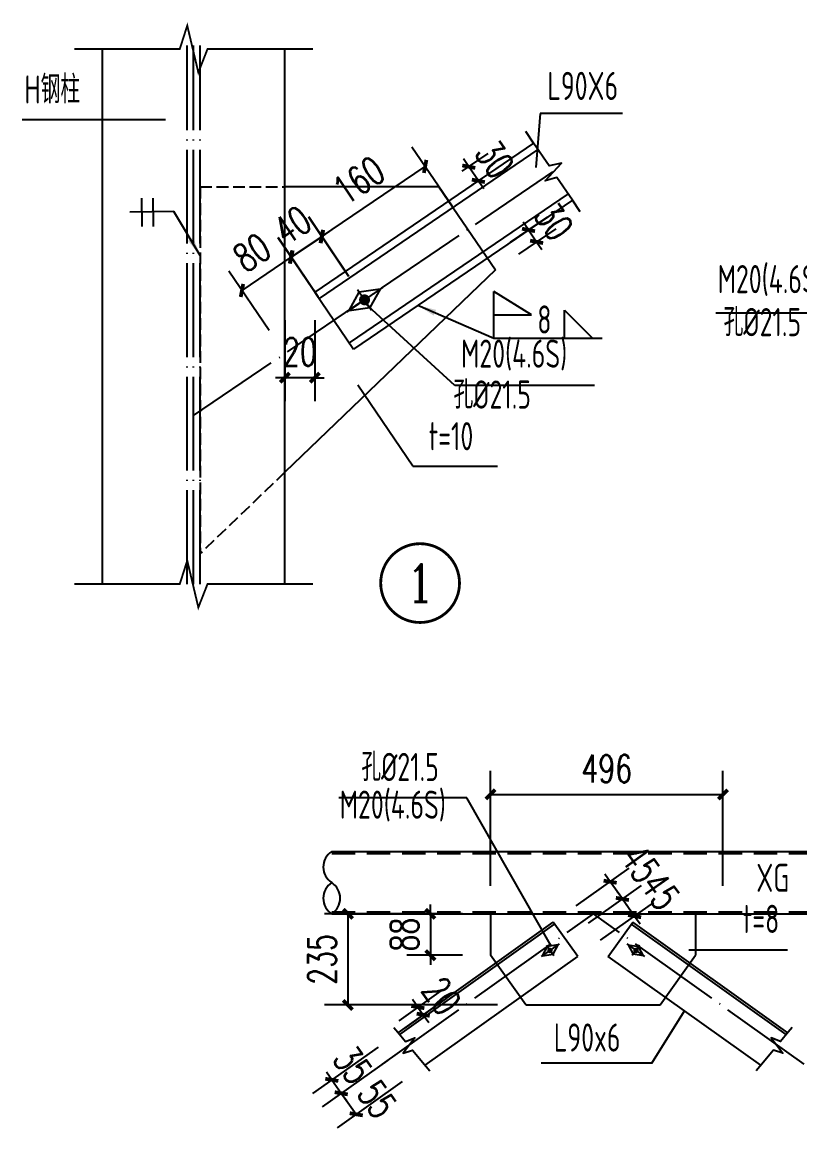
# Model space of a CAD drawing. Extents: x -33967 to 1773478, y -1022458 to -784650.
# Drawn here: x 1068838 to 1085422, y -1005543 to -981963 of the extents above; entities that cross this region are included whole.
import ezdxf
from ezdxf.enums import TextEntityAlignment as Align

# ---------------------------------------------------------------- set-up
doc = ezdxf.new("R2010")
doc.units = 0
doc.header["$LTSCALE"] = 1000
doc.header["$MEASUREMENT"] = 0
for name, pattern in [('DASH', [0.35, 0.25, -0.1]), ('DASHED', [0.75, 0.5, -0.25]), ('DOTE', [2.42, 2, -0.2, 0.02, -0.2])]:
    doc.linetypes.add(name, pattern=pattern)
for name, color, linetype in [('AXIS', 3, 'Continuous'), ('DOTE', 1, 'DOTE'), ('GZ', 50, 'Continuous'), ('PZ', 202, 'Continuous'), ('SC', 3, 'Continuous'), ('TEXT', 7, 'Continuous'), ('XG', 6, 'Continuous')]:
    doc.layers.add(name, color=color, linetype=linetype)
doc.styles.add('_TCH_DIM_T3', font='SIMPLEX', dxfattribs={"width": 0.705882, "bigfont": 'GBCBIG'})
doc.styles.add('_TCH_LABEL', font='COMPLEX', dxfattribs={"bigfont": 'GBCBIG'})
doc.styles.get("Standard").update_dxf_attribs({"font": 'gbenor.shx', "bigfont": 'gbcbig.shx'})
doc.styles.add('TSSD_Label', font='tssdeng.shx', dxfattribs={"width": 0.7, "bigfont": 'hztxt.shx'})
doc.dimstyles.new('TCH-200-10', dxfattribs={"dimtxt": 595, "dimasz": 200, "dimexe": 500, "dimexo": 600, "dimgap": 252.5, "dimtad": 1, "dimdec": 0, "dimlfac": 0.1, "dimzin": 0, "dimdsep": 46, "dimtxsty": '_TCH_DIM_T3', "dimblk": 'ARCHTICK', "dimcen": 0.09, "dimclrd": 124, "dimclre": 124, "dimclrt": 7, "dimazin": 2, "dimtfac": 1, "dimtdec": 0, "dimtix": 1, "dimtmove": 2, "dimatfit": 3, "dimfxl": 1, "dimtolj": 1, "dimtzin": 0, "dimarcsym": 0})
doc.dimstyles.new('TSSD_LEADER_STYLE_400.0', dxfattribs={"dimtxt": 1200, "dimasz": 400, "dimexe": 400, "dimexo": 1000, "dimgap": 0.09, "dimtad": 0, "dimtih": 1, "dimtoh": 1, "dimdec": 4, "dimzin": 0, "dimdsep": 46, "dimtxsty": 'Standard', "dimcen": 0.09, "dimdle": 400, "dimclrt": 7, "dimadec": 0, "dimazin": 0, "dimtfac": 1, "dimtdec": 4, "dimtofl": 0, "dimtmove": 0, "dimatfit": 3, "dimfxl": 1, "dimtolj": 1, "dimtzin": 0, "dimarcsym": 0})

# ---------------------------------------------------------------- blocks, each defined once
blk = doc.blocks.new('_WELD004')
at = {"color": 0, "linetype": 'ByBlock'}
for p, q in [((0, 1), (1, 0)), ((0, 0), (0, 1))]:
    blk.add_line(p, q, dxfattribs=at)
blk = doc.blocks.new('_WELD001')
at = {"linetype": 'ByBlock'}
h = blk.add_hatch(color=0, dxfattribs=at)
h.paths.add_polyline_path([(0.8, 0.5), (0, 1), (0, 0.5)], flags=16)
edge = h.paths.add_edge_path()
edge.add_line((0.8, 0.5), (0, 1))
edge.add_line((0, 0.5), (0.8, 0.5))
edge.add_line((0, 0), (0, 1))
at = {"color": 0, "linetype": 'ByBlock'}
for p, q in [((0, 0), (0, 1)), ((0.8, 0.5), (0, 1)), ((0, 0.5), (0.8, 0.5))]:
    blk.add_line(p, q, dxfattribs=at)
blk = doc.blocks.new('_WELD006')
at = {"color": 0, "linetype": 'ByBlock'}
for p, q in [((0, 0), (0, 0.5)), ((0.4, 0), (0.4, 0.5))]:
    blk.add_line(p, q, dxfattribs=at)
blk = doc.blocks.new('_ArchTick')
at = {"color": 0, "linetype": 'ByBlock', "const_width": 0.4}
blk.add_lwpolyline([(-0.5, -0.5), (0.5, 0.5)], dxfattribs=at)
blk = doc.blocks.new('*D275')
at = {"layer": 'AXIS', "color": 124, "lineweight": -2, "transparency": 16777216}
for p, q in [((1074442, -988321), (1074442, -990045)), ((1075078, -988321), (1075078, -990045)), ((1074442, -989545), (1074242, -989545)), ((1075078, -989545), (1074442, -989545)), ((1075078, -989545), (1075278, -989545))]:
    blk.add_line(p, q, dxfattribs=at)
at = {"layer": 'Defpoints', "color": 0, "transparency": 16777216}
for p in [(1074442, -987721), (1075078, -987721), (1074442, -989545)]:
    blk.add_point(p, dxfattribs=at)
at = {"layer": 'AXIS', "color": 124, "lineweight": -2, "transparency": 16777216, "xscale": 200, "yscale": 200, "zscale": 200}
blk.add_blockref('_ArchTick', (1074442, -989545), dxfattribs=at)
at = {"layer": 'AXIS', "color": 124, "lineweight": -2, "transparency": 16777216, "xscale": 200, "yscale": 200, "zscale": 200, "rotation": 180}
blk.add_blockref('_ArchTick', (1075078, -989545), dxfattribs=at)
at = {"layer": 'AXIS', "color": 7, "transparency": 16777216, "insert": (1074760, -988995), "char_height": 595, "attachment_point": 5, "style": '_TCH_DIM_T3'}
blk.add_mtext('\\A1;20', dxfattribs=at)
blk = doc.blocks.new('*D276')
at = {"layer": 'AXIS', "color": 124, "lineweight": -2, "transparency": 16777216}
for p, q in [((1078223, -985139), (1078775, -984764)), ((1078362, -985046), (1078249, -984880)), ((1078567, -985348), (1078362, -985046)), ((1078429, -985442), (1078981, -985067)), ((1078567, -985348), (1078680, -985513))]:
    blk.add_line(p, q, dxfattribs=at)
at = {"layer": 'Defpoints', "color": 0, "transparency": 16777216}
for p in [(1078362, -985046), (1077727, -985477), (1077933, -985779)]:
    blk.add_point(p, dxfattribs=at)
at = {"layer": 'AXIS', "color": 124, "lineweight": -2, "transparency": 16777216, "xscale": 200, "yscale": 200, "zscale": 200}
for p, rotation in [((1078362, -985046), 304.2168855199438), ((1078567, -985348), 124.2168855199438)]:
    blk.add_blockref('_ArchTick', p, dxfattribs=dict(at, rotation=rotation))
at = {"layer": 'AXIS', "color": 7, "transparency": 16777216, "insert": (1078919, -984887), "char_height": 595, "attachment_point": 5, "rotation": 304.2169, "style": '_TCH_DIM_T3'}
blk.add_mtext('\\A1;30', dxfattribs=at)
blk = doc.blocks.new('*D277')
at = {"layer": 'AXIS', "color": 124, "lineweight": -2, "transparency": 16777216}
for p, q in [((1079254, -986655), (1080050, -986113)), ((1079636, -986395), (1079524, -986229)), ((1079427, -986909), (1080223, -986368)), ((1079636, -986395), (1079809, -986649)), ((1079809, -986649), (1079922, -986814))]:
    blk.add_line(p, q, dxfattribs=at)
at = {"layer": 'Defpoints', "color": 0, "transparency": 16777216}
for p in [(1079809, -986649), (1078758, -986992), (1078931, -987246)]:
    blk.add_point(p, dxfattribs=at)
at = {"layer": 'AXIS', "color": 124, "lineweight": -2, "transparency": 16777216, "xscale": 200, "yscale": 200, "zscale": 200}
for p, rotation in [((1079636, -986395), 304.2168855198691), ((1079809, -986649), 124.2168855198691)]:
    blk.add_blockref('_ArchTick', p, dxfattribs=dict(at, rotation=rotation))
at = {"layer": 'AXIS', "color": 7, "transparency": 16777216, "insert": (1080177, -986212), "char_height": 595, "attachment_point": 5, "rotation": 304.2169, "style": '_TCH_DIM_T3'}
blk.add_mtext('\\A1;30', dxfattribs=at)
blk = doc.blocks.new('*D278')
at = {"layer": 'AXIS', "color": 124, "lineweight": -2, "transparency": 16777216}
for p, q in [((1075806, -987387), (1074954, -986116)), ((1075153, -987824), (1074301, -986554)), ((1074580, -986969), (1075233, -986532)), ((1075233, -986532), (1075399, -986420)), ((1074580, -986969), (1074414, -987081))]:
    blk.add_line(p, q, dxfattribs=at)
at = {"layer": 'Defpoints', "color": 0, "transparency": 16777216}
for p in [(1075233, -986532), (1076140, -987885), (1075487, -988323)]:
    blk.add_point(p, dxfattribs=at)
at = {"layer": 'AXIS', "color": 124, "lineweight": -2, "transparency": 16777216, "xscale": 200, "yscale": 200, "zscale": 200}
for p, rotation in [((1075233, -986532), 213.8330025502147), ((1074580, -986969), 33.83300255021474)]:
    blk.add_blockref('_ArchTick', p, dxfattribs=dict(at, rotation=rotation))
at = {"layer": 'AXIS', "color": 7, "transparency": 16777216, "insert": (1074600, -986293), "char_height": 595, "attachment_point": 5, "rotation": 33.833, "style": '_TCH_DIM_T3'}
blk.add_mtext('\\A1;40', dxfattribs=at)
blk = doc.blocks.new('*D279')
at = {"layer": 'AXIS', "color": 124, "lineweight": -2, "transparency": 16777216}
for p, q in [((1078007, -985887), (1077151, -984627)), ((1075226, -986538), (1077432, -985040)), ((1075801, -987385), (1074945, -986124))]:
    blk.add_line(p, q, dxfattribs=at)
at = {"layer": 'Defpoints', "color": 0, "transparency": 16777216}
for p in [(1077432, -985040), (1078344, -986384), (1076138, -987881)]:
    blk.add_point(p, dxfattribs=at)
at = {"layer": 'AXIS', "color": 124, "lineweight": -2, "transparency": 16777216, "xscale": 200, "yscale": 200, "zscale": 200}
for p, rotation in [((1077432, -985040), 34.16377446791486), ((1075226, -986538), 214.1637744679148)]:
    blk.add_blockref('_ArchTick', p, dxfattribs=dict(at, rotation=rotation))
at = {"layer": 'AXIS', "color": 7, "transparency": 16777216, "insert": (1076020, -985334), "char_height": 595, "attachment_point": 5, "rotation": 34.1638, "style": '_TCH_DIM_T3'}
blk.add_mtext('\\A1;160', dxfattribs=at)
blk = doc.blocks.new('*D280')
at = {"layer": 'AXIS', "color": 124, "lineweight": -2, "transparency": 16777216}
for p, q in [((1075149, -987826), (1074289, -986561)), ((1074570, -986974), (1073526, -987685)), ((1074105, -988536), (1073245, -987271))]:
    blk.add_line(p, q, dxfattribs=at)
at = {"layer": 'Defpoints', "color": 0, "transparency": 16777216}
for p in [(1073526, -987685), (1075487, -988322), (1074442, -989032)]:
    blk.add_point(p, dxfattribs=at)
at = {"layer": 'AXIS', "color": 124, "lineweight": -2, "transparency": 16777216, "xscale": 200, "yscale": 200, "zscale": 200}
for p, rotation in [((1074570, -986974), 34.21688552001709), ((1073526, -987685), 214.2168855200171)]:
    blk.add_blockref('_ArchTick', p, dxfattribs=dict(at, rotation=rotation))
at = {"layer": 'AXIS', "color": 7, "transparency": 16777216, "insert": (1073739, -986875), "char_height": 595, "attachment_point": 5, "rotation": 34.2169, "style": '_TCH_DIM_T3'}
blk.add_mtext('\\A1;80', dxfattribs=at)
blk = doc.blocks.new('*D255')
at = {"layer": 'AXIS', "color": 124, "lineweight": -2, "transparency": 16777216}
for p, q in [((1076427, -1003819), (1075033, -1004809)), ((1076630, -1004104), (1075236, -1005094)), ((1075441, -1004519), (1075325, -1004356)), ((1075441, -1004519), (1075643, -1004805)), ((1075643, -1004805), (1075759, -1004968))]:
    blk.add_line(p, q, dxfattribs=at)
at = {"layer": 'Defpoints', "color": 0, "transparency": 16777216}
for p in [(1076916, -1003472, 101462), (1077119, -1003757, 101464), (1075643, -1004805)]:
    blk.add_point(p, dxfattribs=at)
at = {"layer": 'AXIS', "color": 124, "lineweight": -2, "transparency": 16777216, "xscale": 200, "yscale": 200, "zscale": 200}
for p, rotation in [((1075441, -1004519), 305.3774153903466), ((1075643, -1004805), 125.3774153903466)]:
    blk.add_blockref('_ArchTick', p, dxfattribs=dict(at, rotation=rotation))
at = {"layer": 'AXIS', "color": 7, "transparency": 16777216, "insert": (1075889, -1004201), "char_height": 595, "attachment_point": 5, "rotation": 305.3774, "style": '_TCH_DIM_T3'}
blk.add_mtext('\\A1;35', dxfattribs=at)
blk = doc.blocks.new('*D256')
at = {"layer": 'AXIS', "color": 124, "lineweight": -2, "transparency": 16777216}
for p, q in [((1076626, -1004107), (1075236, -1005094)), ((1076944, -1004555), (1075554, -1005543)), ((1075643, -1004805), (1075962, -1005253))]:
    blk.add_line(p, q, dxfattribs=at)
at = {"layer": 'Defpoints', "color": 0, "transparency": 16777216}
for p in [(1077115, -1003760, 101462), (1077434, -1004208, 101465), (1075962, -1005253)]:
    blk.add_point(p, dxfattribs=at)
at = {"layer": 'AXIS', "color": 124, "lineweight": -2, "transparency": 16777216, "xscale": 200, "yscale": 200, "zscale": 200}
for p, rotation in [((1075643, -1004805), 125.3774153904271), ((1075962, -1005253), 305.3774153904271)]:
    blk.add_blockref('_ArchTick', p, dxfattribs=dict(at, rotation=rotation))
at = {"layer": 'AXIS', "color": 7, "transparency": 16777216, "insert": (1076410, -1004935), "char_height": 595, "attachment_point": 5, "rotation": 305.3774, "style": '_TCH_DIM_T3'}
blk.add_mtext('\\A1;55', dxfattribs=at)
blk = doc.blocks.new('*D257')
at = {"layer": 'AXIS', "color": 124, "lineweight": -2, "transparency": 16777216}
for p, q in [((1077766, -1002619), (1076868, -1003257)), ((1077882, -1002782), (1076984, -1003420)), ((1077276, -1002967), (1077160, -1002804)), ((1077276, -1002967), (1077391, -1003130)), ((1077391, -1003130), (1077507, -1003293))]:
    blk.add_line(p, q, dxfattribs=at)
at = {"layer": 'Defpoints', "color": 0, "transparency": 16777216}
for p in [(1078255, -1002271, 102970), (1078371, -1002434, 102971), (1077391, -1003130)]:
    blk.add_point(p, dxfattribs=at)
at = {"layer": 'AXIS', "color": 124, "lineweight": -2, "transparency": 16777216, "xscale": 200, "yscale": 200, "zscale": 200}
for p, rotation in [((1077276, -1002967), 305.4123468731784), ((1077391, -1003130), 125.4123468731784)]:
    blk.add_blockref('_ArchTick', p, dxfattribs=dict(at, rotation=rotation))
at = {"layer": 'AXIS', "color": 7, "transparency": 16777216, "insert": (1077782, -1002730), "char_height": 595, "attachment_point": 5, "rotation": 305.4123, "style": '_TCH_DIM_T3'}
blk.add_mtext('\\A1;20', dxfattribs=at)
blk = doc.blocks.new('*D297')
at = {"layer": 'AXIS', "color": 124, "lineweight": -2, "transparency": 16777216}
for p, q in [((1077543, -1000978), (1077543, -1000778)), ((1078225, -1000978), (1077043, -1000978)), ((1077543, -1000978), (1077543, -1001863)), ((1078225, -1001863), (1077043, -1001863)), ((1077543, -1001863), (1077543, -1002063))]:
    blk.add_line(p, q, dxfattribs=at)
at = {"layer": 'Defpoints', "color": 0, "transparency": 16777216}
for p in [(1078825, -1000978, 103849), (1077543, -1001863), (1078825, -1001863, 103563)]:
    blk.add_point(p, dxfattribs=at)
at = {"layer": 'AXIS', "color": 124, "lineweight": -2, "transparency": 16777216, "xscale": 200, "yscale": 200, "zscale": 200}
for p, rotation in [((1077543, -1000978), 270), ((1077543, -1001863), 90)]:
    blk.add_blockref('_ArchTick', p, dxfattribs=dict(at, rotation=rotation))
at = {"layer": 'AXIS', "color": 7, "transparency": 16777216, "insert": (1076993, -1001420), "char_height": 595, "attachment_point": 5, "rotation": 90, "style": '_TCH_DIM_T3'}
blk.add_mtext('\\A1;88', dxfattribs=at)
blk = doc.blocks.new('*D258')
at = {"layer": 'AXIS', "color": 124, "lineweight": -2, "transparency": 16777216}
for p, q in [((1078825, -1000378), (1078825, -997932)), ((1083782, -1000378), (1083782, -997932)), ((1078825, -998432), (1083782, -998432))]:
    blk.add_line(p, q, dxfattribs=at)
at = {"layer": 'Defpoints', "color": 0, "transparency": 16777216}
for p in [(1083782, -998432), (1078825, -1000978, 103849), (1083782, -1000978, 103849)]:
    blk.add_point(p, dxfattribs=at)
at = {"layer": 'AXIS', "color": 124, "lineweight": -2, "transparency": 16777216, "xscale": 200, "yscale": 200, "zscale": 200, "rotation": 180}
blk.add_blockref('_ArchTick', (1078825, -998432), dxfattribs=at)
at = {"layer": 'AXIS', "color": 124, "lineweight": -2, "transparency": 16777216, "xscale": 200, "yscale": 200, "zscale": 200}
blk.add_blockref('_ArchTick', (1083782, -998432), dxfattribs=at)
at = {"layer": 'AXIS', "color": 7, "transparency": 16777216, "insert": (1081304, -997882), "char_height": 595, "attachment_point": 5, "style": '_TCH_DIM_T3'}
blk.add_mtext('\\A1;496', dxfattribs=at)
blk = doc.blocks.new('*D259')
at = {"layer": 'AXIS', "color": 124, "lineweight": -2, "transparency": 16777216}
for p, q in [((1077655, -1000978), (1075285, -1000978)), ((1075785, -1000978), (1075785, -1002922)), ((1078978, -1002922), (1075285, -1002922))]:
    blk.add_line(p, q, dxfattribs=at)
at = {"layer": 'Defpoints', "color": 0, "transparency": 16777216}
for p in [(1078255, -1000978, 103849), (1075785, -1002922), (1079578, -1002922, 103567)]:
    blk.add_point(p, dxfattribs=at)
at = {"layer": 'AXIS', "color": 124, "lineweight": -2, "transparency": 16777216, "xscale": 200, "yscale": 200, "zscale": 200}
for p, rotation in [((1075785, -1000978), 90), ((1075785, -1002922), 270)]:
    blk.add_blockref('_ArchTick', p, dxfattribs=dict(at, rotation=rotation))
at = {"layer": 'AXIS', "color": 7, "transparency": 16777216, "insert": (1075235, -1001950), "char_height": 595, "attachment_point": 5, "rotation": 90, "style": '_TCH_DIM_T3'}
blk.add_mtext('\\A1;235', dxfattribs=at)
blk = doc.blocks.new('*D260')
at = {"layer": 'AXIS', "color": 124, "lineweight": -2, "transparency": 16777216}
for p, q in [((1080653, -1000809), (1081785, -1000005)), ((1081377, -1000294), (1081261, -1000131)), ((1080913, -1001176), (1082045, -1000372)), ((1081638, -1000661), (1081377, -1000294)), ((1081638, -1000661), (1081754, -1000824))]:
    blk.add_line(p, q, dxfattribs=at)
at = {"layer": 'Defpoints', "color": 0, "transparency": 16777216}
for p in [(1081377, -1000294), (1080164, -1001156, 102714), (1080424, -1001523, 103506)]:
    blk.add_point(p, dxfattribs=at)
at = {"layer": 'AXIS', "color": 124, "lineweight": -2, "transparency": 16777216, "xscale": 200, "yscale": 200, "zscale": 200}
for p, rotation in [((1081377, -1000294), 305.3774153900254), ((1081638, -1000661), 125.3774153900254)]:
    blk.add_blockref('_ArchTick', p, dxfattribs=dict(at, rotation=rotation))
at = {"layer": 'AXIS', "color": 7, "transparency": 16777216, "insert": (1082024, -999912), "char_height": 595, "attachment_point": 5, "rotation": 305.3774, "style": '_TCH_DIM_T3'}
blk.add_mtext('\\A1;45', dxfattribs=at)
blk = doc.blocks.new('*D261')
at = {"layer": 'AXIS', "color": 124, "lineweight": -2, "transparency": 16777216}
for p, q in [((1080913, -1001176), (1082045, -1000372)), ((1081638, -1000661), (1081522, -1000498)), ((1081638, -1000661), (1081898, -1001028)), ((1081174, -1001543), (1082306, -1000739)), ((1081898, -1001028), (1082014, -1001191))]:
    blk.add_line(p, q, dxfattribs=at)
at = {"layer": 'Defpoints', "color": 0, "transparency": 16777216}
for p in [(1081898, -1001028), (1080424, -1001523, 103506), (1080685, -1001890, 102718)]:
    blk.add_point(p, dxfattribs=at)
at = {"layer": 'AXIS', "color": 124, "lineweight": -2, "transparency": 16777216, "xscale": 200, "yscale": 200, "zscale": 200}
for p, rotation in [((1081638, -1000661), 305.3774153909487), ((1081898, -1001028), 125.3774153909487)]:
    blk.add_blockref('_ArchTick', p, dxfattribs=dict(at, rotation=rotation))
at = {"layer": 'AXIS', "color": 7, "transparency": 16777216, "insert": (1082448, -1000492), "char_height": 595, "attachment_point": 5, "rotation": 305.3774, "style": '_TCH_DIM_T3'}
blk.add_mtext('\\A1;45', dxfattribs=at)

msp = doc.modelspace()

# ---------------------------------------------------------------- linework, layer by layer
for p, q in [((1076526.1, -987622.7), (1075754.3, -988147.6)), ((1075809.4, -988110.1), (1076027.7, -987719.8)), ((1075990.2, -987664.6), (1076290.1, -988105.7)), ((1076471, -987660.2), (1076027.7, -987719.8)), ((1076471, -987660.2), (1076252.7, -988050.5)), ((1075809.4, -988110.1), (1076252.7, -988050.5)), ((1078824.9, -1000978.4, 3950.3), (1078824.9, -1001862.5, 3663.9)), ((1083196.2, -1000978.4, 3950.3), (1083196.2, -1001862.5, 3663.9)), ((1080288.1, -1001619.5, 3666.2), (1079908.7, -1001891.3, 3666.2)), ((1080020.7, -1001647, 3666.2), (1080176.1, -1001863.8, 3666.2)), ((1080261, -1001638.9, 3666.2), (1080040.2, -1001674.1, 3666.2)), ((1080261, -1001638.9, 3666.2), (1080156.6, -1001836.7, 3666.2)), ((1081733, -1001619.5, 3666.2), (1082112.4, -1001891.3, 3666.2)), ((1081760.1, -1001638.9, 3666.2), (1081980.9, -1001674.1, 3666.2)), ((1081760.1, -1001638.9, 3666.2), (1081864.4, -1001836.7, 3666.2)), ((1082000.4, -1001647, 3666.2), (1081845, -1001863.8, 3666.2)), ((1079578.2, -1002922, 3668.4), (1078824.9, -1001862.5, 3663.9)), ((1079935.8, -1001871.9, 3666.2), (1080040.2, -1001674.1, 3666.2)), ((1079935.8, -1001871.9, 3666.2), (1080156.6, -1001836.7, 3666.2)), ((1082085.3, -1001871.9, 3666.2), (1081864.4, -1001836.7, 3666.2)), ((1082085.3, -1001871.9, 3666.2), (1081980.9, -1001674.1, 3666.2)), ((1082442.9, -1002922, 3668.4), (1083196.2, -1001862.5, 3663.9)), ((1079578.2, -1002922, 3668.4), (1082442.9, -1002922, 3668.4))]:
    msp.add_line(p, q)
at = {"const_width": 100}
msp.add_lwpolyline([(1076195.3, -987847.7, 1), (1076085.1, -987922.6, 1), (1076195.3, -987847.7)], format="xyb", dxfattribs=at)
at = {"const_width": 60}
msp.add_lwpolyline([(1078164.4, -993925.4, 1), (1076484.4, -993925.4, 1)], format="xyb", close=True, dxfattribs=at)
at = {"const_width": 50, "elevation": 3666.2}
for points in [[(1080115.7, -1001736.3, 1), (1080068.4, -1001783.3, 1.0029592), (1080115.7, -1001736.3)], [(1081905.4, -1001736.3, -1), (1081952.7, -1001783.3, -1.0029592), (1081905.4, -1001736.3)]]:
    msp.add_lwpolyline(points, format="xyb", dxfattribs=at)
at = {"layer": 'AXIS'}
for p, q in [((1079882.7, -983913.9), (1079789.7, -985062)), ((1081642.5, -983913.9), (1079882.7, -983913.9)), ((1071898.5, -984047.8), (1068838.3, -984047.8)), ((1072074.7, -986001.9), (1071135.1, -986013.3)), ((1078068.3, -989712.3), (1076140.2, -987951.8)), ((1086696, -988167.7), (1083629.3, -988167.7)), ((1078896.9, -988704.2), (1081203.5, -988704.2)), ((1077172.5, -991432.5), (1075997.9, -989702.6)), ((1081045.5, -989712.3), (1078068.3, -989712.3)), ((1077172.5, -991432.5), (1078972.6, -991432.5)), ((1078319.1, -998502.9, 2402.4), (1075589.1, -998502.9, 2402.4)), ((1080128.9, -1001675.1, 2402.4), (1078319.1, -998502.9, 2402.4)), ((1083057.1, -1001743.1, 3381.9), (1085158.2, -1001743.1, 3381.9)), ((1082269, -1004159.7, -98879.8), (1082962, -1003049, 2090.7)), ((1082269, -1004159.7, -98879.8), (1079907.3, -1004159.7, -98879.8))]:
    msp.add_line(p, q, dxfattribs=at)
at = {"layer": 'DOTE'}
for p, q in [((1072355.3, -993945.9), (1072355.3, -982464.9)), ((1072495.5, -993945.9), (1072495.5, -982464.9)), ((1072635.7, -993945.9), (1072635.7, -982464.9)), ((1072495.5, -990353.2), (1080188.6, -985132.1)), ((1076521.8, -1004184.7, 695.9), (1081018.4, -1000978.4, 2876.1)), ((1085515, -1004184.7, 695.9), (1081018.4, -1000978.4, 2876.1))]:
    msp.add_line(p, q, dxfattribs=at)
at = {"layer": 'DOTE', "color": 11, "linetype": 'DASH', "true_color": 0xf27172}
for p, q in [((1072635.7, -985476.9), (1072635.7, -993297.6)), ((1072635.7, -985476.9), (1074442.3, -985476.9)), ((1074442.3, -991561), (1072635.7, -993297.6))]:
    msp.add_line(p, q, dxfattribs=at)
at = {"layer": 'GZ'}
for p, q in [((1070548.7, -993945.9), (1070548.7, -982537.6)), ((1074442.3, -993945.9), (1074442.3, -982537.6))]:
    msp.add_line(p, q, dxfattribs=at)
at = {"layer": 'GZ', "const_width": 40}
for points in [[(1069948.7, -982537.6), (1070548.7, -982537.6), (1072199.5, -982537.6), (1072359.5, -982037.6), (1072596.1, -983036.4), (1072791.5, -982537.6), (1074442.3, -982537.6), (1075042.3, -982537.6)], [(1069948.7, -993945.9), (1070548.7, -993945.9), (1072199.5, -993945.9), (1072359.5, -993445.9), (1072596.1, -994444.6), (1072791.5, -993945.9), (1074442.3, -993945.9), (1075042.3, -993945.9)]]:
    msp.add_lwpolyline(points, dxfattribs=at)
at = {"layer": 'PZ'}
for p, q in [((1077727.3, -985476.9), (1074442.3, -985476.9)), ((1077727.3, -985476.9), (1078930.6, -987246.3)), ((1078930.6, -987246.3), (1074442.3, -991561))]:
    msp.add_line(p, q, dxfattribs=at)
at = {"layer": 'SC'}
for p, q in [((1079745.6, -984546.5), (1075077.8, -987720.8)), ((1079836.6, -984680.3), (1075168.8, -987854.6)), ((1080479.4, -985625.6), (1075811.6, -988799.8)), ((1080570.4, -985759.3), (1075902.5, -988933.6)), ((1075077.8, -987720.8), (1075902.5, -988933.6))]:
    msp.add_line(p, q, dxfattribs=at)
at = {"layer": 'SC', "extrusion": (0.0037, 0.008783, 0.999955)}
for p, q in [((1076858.6, -1003512.7, 1272), (1080163.5, -1001156.2, 2874.3)), ((1080684.6, -1001890, 3668.4), (1080163.5, -1001156.2, 3663.9)), ((1080684.6, -1001890, 3668.4), (1080163.5, -1001156.2, 3663.9)), ((1076890.1, -1003550.7, 1282.6), (1080192, -1001196.3, 2883.5)), ((1077433.7, -1004208, 1302.6), (1080684.6, -1001890, 2878.9))]:
    msp.add_line(p, q, dxfattribs=at)
at = {"layer": 'SC', "extrusion": (-0.0037, 0.008783, 0.999955)}
for p, q in [((1081336.5, -1001890, 3668.4), (1081857.6, -1001156.2, 3663.9)), ((1081336.5, -1001890, 3668.4), (1081857.6, -1001156.2, 3663.9)), ((1085162.4, -1003512.7, 1272), (1081857.6, -1001156.2, 2874.3)), ((1085131, -1003550.7, 1282.6), (1081829.1, -1001196.3, 2883.5)), ((1084587.4, -1004208, 1302.6), (1081336.5, -1001890, 2878.9))]:
    msp.add_line(p, q, dxfattribs=at)
at = {"layer": 'SC'}
msp.add_lwpolyline([(1080739.1, -986007.4), (1080570.4, -985759.3), (1080241.2, -985275.3), (1079989.5, -985349.7), (1080335.9, -984971.1), (1080074.8, -985030.5), (1079745.6, -984546.5), (1079576.9, -984298.4)], dxfattribs=at)
at = {"layer": 'SC', "elevation": 1282.1}
for points in [[(1076764.7, -1003399.1), (1076848.7, -1003500.7), (1077013.6, -1003700.1), (1077208.5, -1003622), (1076961, -1003949.5), (1077164.5, -1003882.6), (1077453, -1004231.4), (1077529.5, -1004323.9)], [(1085256.4, -1003399.1), (1085172.4, -1003500.7), (1085007.5, -1003700.1), (1084812.5, -1003622), (1085060.1, -1003949.5), (1084856.5, -1003882.6), (1084568.1, -1004231.4), (1084491.6, -1004323.9)]]:
    msp.add_lwpolyline(points, dxfattribs=at)
at = {"layer": 'XG'}
for p, q in [((1075439.3, -999648.4, 3950.3), (1086581.7, -999648.4, 3950.3)), ((1075439.3, -1000978.4, 3950.3), (1086581.7, -1000978.4, 3950.3))]:
    msp.add_line(p, q, dxfattribs=at)
at = {"layer": 'XG', "linetype": 'DASHED'}
for p, q in [((1075439.3, -999688.4, 3950.3), (1086581.7, -999688.4, 3950.3)), ((1075439.3, -1000938.4, 3950.3), (1086581.7, -1000938.4, 3950.3))]:
    msp.add_line(p, q, dxfattribs=at)
at = {"layer": 'XG'}
for centre, start, end in [((1075654.4, -999980.9, 3950.3), 122.89041, 237.10959), ((1075654.4, -1000645.9, 3950.3), 122.89041, 237.10959), ((1075224.3, -1000645.9, 3950.3), 302.89041, 57.10959)]:
    msp.add_arc(centre, 396, start, end, dxfattribs=at)

# ---------------------------------------------------------------- block references
at = {"layer": 'AXIS'}
for name, p, xscale, yscale, zscale in [('_WELD006', (1071394.3, -986018.4), 600, 600, 600), ('_WELD001', (1078896.9, -988704.2), 1000, 1000, 1000), ('_WELD004', (1080403.5, -988704.2), 600, 600, 600)]:
    msp.add_blockref(name, p, dxfattribs=dict(at, xscale=xscale, yscale=yscale, zscale=zscale))
at = {"layer": 'AXIS', "xscale": -600, "yscale": 600, "zscale": 600, "rotation": 180}
msp.add_blockref('_WELD006', (1071394.3, -986018.4), dxfattribs=at)

# ---------------------------------------------------------------- texts
at = {"layer": 'TEXT', "style": 'TSSD_Label', "width": 0.7}
for s, p in [('L90X6', (1080037.6, -983803)), ('H钢柱', (1068887.6, -983878.8)), ('M20(4.6S)', (1083668.5, -987923.4)), ('孔%%c21.5', (1083797.5, -988840.2)), ('M20(4.6S)', (1078197.1, -989512)), ('孔%%c21.5', (1078037.2, -990384.9)), ('t=10', (1077507, -991273)), ('孔%%c21.5', (1076072.6, -998326.4, 2402.4)), ('M20(4.6S)', (1075609.7, -999129.9, 2402.4)), ('t=8', (1084204.2, -1001566.4, 3381.9)), ('L90x6', (1080176, -1004095.4, -98879.8))]:
    msp.add_text(s, height=600, dxfattribs=at).set_placement(p, align=Align.BOTTOM_LEFT)
for s, p in [('8', (1079823.5, -988604.2)), ('XG', (1084493.1, -1000509.6, -31248.7))]:
    msp.add_text(s, height=600, dxfattribs=at).set_placement(p)
at = {"layer": 'TEXT', "style": '_TCH_LABEL', "width": 1.777778}
msp.add_text('1', height=801.8, dxfattribs=at).set_placement((1077019, -994326.3), (1077629.9, -994326.3), align=Align.FIT)

# ---------------------------------------------------------------- dimensions: what is measured, and where the dimension line sits
at = {"layer": 'AXIS'}
for p1, p2, distance, text, picture, middle in [((1077932.9, -985779.2), (1077727.3, -985476.9), -767, '30', '*D276', (1078919.2, -984887.5)), ((1076137.6, -987881.4), (1078344.1, -986383.9), 1623.9, '160', '*D279', (1076020.1, -985333.9)), ((1078757.7, -986992), (1078930.6, -987246.3), 1062.4, '30', '*D277', (1080177.5, -986212.5)), ((1075487.2, -988322.8), (1076140.2, -987885.1), 1629.6, '40', '*D278', (1074600.2, -986293.5)), ((1075486.5, -988321.9), (1074442.3, -989032), -1629.5, '80', '*D280', (1073738.8, -986874.7))]:
    dim = msp.add_aligned_dim(p1=p1, p2=p2, distance=distance, text=text, dimstyle='TCH-200-10', dxfattribs=at)
    dim.commit()
    dim.dimension.update_dxf_attribs({"geometry": picture, "text_midpoint": middle})
dim = msp.add_linear_dim(base=(1074442.3, -989545.2), p1=(1075077.8, -987720.8), p2=(1074442.3, -987720.8), text='20', dimstyle='TCH-200-10', dxfattribs=at)
dim.commit()
dim.dimension.update_dxf_attribs({"geometry": '*D275', "text_midpoint": (1074760, -988995.2)})
dim = msp.add_linear_dim(base=(1083782.1, -998432.1, -99899), p1=(1078824.9, -1000978.4, 3950.3), p2=(1083782.1, -1000978.4, 3950.3), dimstyle='TCH-200-10', dxfattribs=at)
dim.commit()
dim.dimension.update_dxf_attribs({"geometry": '*D258', "text_midpoint": (1081303.5, -997882.1, -99899)})
for base, p1, p2, angle, picture, middle in [((1081377.2, -1000294.3, -99839.5), (1080424, -1001523.1, 3666.2), (1080163.5, -1001156.2, 2874.3), 125.37742, '*D260', (1082024.1, -999911.6, -99839.5)), ((1081898.3, -1001028.2, -99839.5), (1080424, -1001523.1, 3666.2), (1080684.6, -1001890, 2878.9), 305.37742, '*D261', (1082448.1, -1000491.6, -99839.5)), ((1075643.4, -1004804.7, -100161.9), (1076916.4, -1003471.5, 1300), (1077119, -1003756.9, 1301.7), 305.37742, '*D255', (1075889.2, -1004200.9, -100161.9)), ((1075961.8, -1005253.2, -100161.9), (1077115.3, -1003759.6, 1299.9), (1077433.7, -1004208, 1302.6), 305.37742, '*D256', (1076410.3, -1004934.7, -100161.9))]:
    dim = msp.add_linear_dim(base=base, p1=p1, p2=p2, angle=angle, dimstyle='TCH-200-10', dxfattribs=at)
    dim.commit()
    dim.dimension.update_dxf_attribs({"geometry": picture, "text_midpoint": middle, "dimtype": 129})
dim = msp.add_linear_dim(base=(1075784.6, -1002922, -99899), p1=(1078254.7, -1000978.4, 3950.3), p2=(1079578.2, -1002922, 3668.4), angle=90, text='235', dimstyle='TCH-200-10', dxfattribs=at)
dim.commit()
dim.dimension.update_dxf_attribs({"geometry": '*D259', "text_midpoint": (1075234.6, -1001950.2, -99899)})
dim = msp.add_linear_dim(base=(1077543.3, -1001862.5, -99899), p1=(1078824.9, -1000978.4, 3950.3), p2=(1078824.9, -1001862.5, 3663.9), angle=90, dimstyle='TCH-200-10', dxfattribs=at)
dim.commit()
dim.dimension.update_dxf_attribs({"geometry": '*D297', "text_midpoint": (1076993.3, -1001420.5, -99899)})
dim = msp.add_aligned_dim(p1=(1078254.7, -1002271, 3071.2), p2=(1078370.6, -1002434, 3071.9), distance=-1201.5, dimstyle='TCH-200-10', dxfattribs=at)
dim.commit()
dim.dimension.update_dxf_attribs({"geometry": '*D257', "text_midpoint": (1077781.7, -1002730, -99899)})

# ---------------------------------------------------------------- leaders
for points in [[(1072635.7, -986936.7), (1072074.7, -986001.9)], [(1077273.3, -988001.4), (1078896.9, -988704.2)]]:
    msp.add_leader(points, dimstyle='TSSD_LEADER_STYLE_400.0', dxfattribs=at)

doc.saveas('drawing.dxf')
